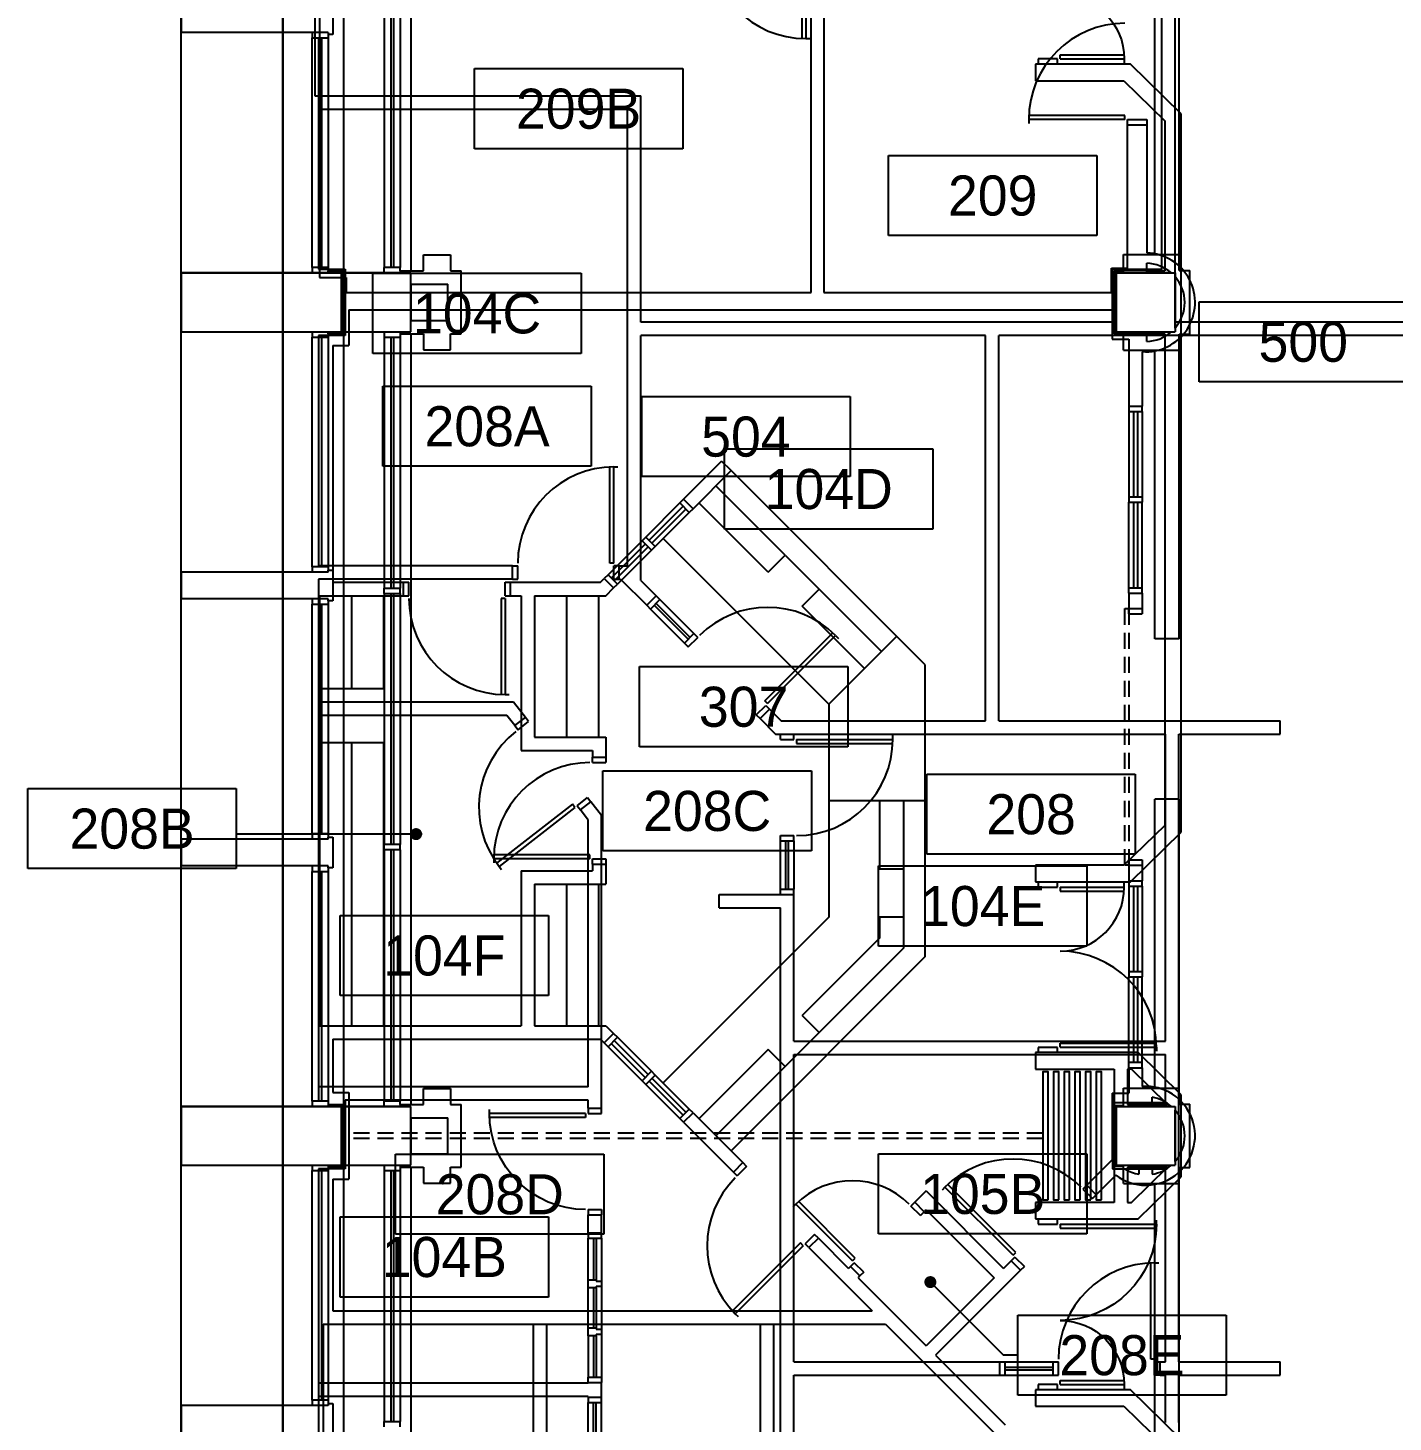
# Model space of a CAD drawing. Header units: inches. Extents: x -219 to 4035, y -10 to 4981.
# Drawn here: x 750 to 1261, y 3576 to 4098 of the extents above; entities that cross this region are included whole.
import ezdxf
from ezdxf.enums import TextEntityAlignment as Align

# ---------------------------------------------------------------- set-up
doc = ezdxf.new("R2010")
doc.units = ezdxf.units.IN
doc.header["$LTSCALE"] = 48
doc.header["$MEASUREMENT"] = 0
doc.linetypes.add('HIDDEN2', pattern=[0.1875, 0.125, -0.0625])
doc.layers.get('0').update_dxf_attribs({"color": 13, "linetype": 'CONTINUOUS'})
for name, color, linetype in [('F1-BLDG1', 7, 'CONTINUOUS'), ('F1-DOOR1', 3, 'CONTINUOUS'), ('F1-DOORJMB', 32, 'CONTINUOUS'), ('F1-RMNOS', 3, 'CONTINUOUS'), ('F1-WINDOW1', 1, 'CONTINUOUS'), ('F1-WINDOW2', 4, 'CONTINUOUS'), ('F2-BLDG1', 7, 'CONTINUOUS'), ('F2-BLDG3', 161, 'CONTINUOUS'), ('f2-casework1', 4, 'CONTINUOUS'), ('F2-DOOR1', 3, 'CONTINUOUS'), ('F2-DOOR2', 61, 'HIDDEN2'), ('F2-DOORJMB', 32, 'CONTINUOUS'), ('F2-RMNOS', 3, 'CONTINUOUS'), ('F2-WINDOW1', 1, 'CONTINUOUS'), ('F2-WINDOW2', 4, 'CONTINUOUS'), ('F3-BLDG1', 7, 'CONTINUOUS'), ('F3-BLDG3', 161, 'CONTINUOUS'), ('F3-BLDG4', 2, 'CONTINUOUS'), ('F3-RMNOS', 3, 'CONTINUOUS'), ('F3-WINDOW1', 1, 'CONTINUOUS'), ('F3-WINDOW2', 4, 'CONTINUOUS'), ('F4-BLDG3', 161, 'CONTINUOUS'), ('F5-BLDG1', 7, 'CONTINUOUS'), ('F5-BLDG3', 161, 'CONTINUOUS'), ('F5-BLDG4', 2, 'CONTINUOUS'), ('F5-DOOR1', 3, 'CONTINUOUS'), ('F5-DOOR2', 61, 'HIDDEN2'), ('F5-DOORJMB', 32, 'CONTINUOUS'), ('F5-RMNOS', 3, 'CONTINUOUS'), ('F5-WINDOW1', 1, 'CONTINUOUS'), ('F5-WINDOW2', 4, 'CONTINUOUS'), ('F6-BLDG3', 161, 'CONTINUOUS')]:
    doc.layers.add(name, color=color, linetype=linetype)
for name, color, linetype, plot in [('F1-COLUMN1', 8, 'CONTINUOUS', False), ('F2-COLUMN1', 8, 'CONTINUOUS', False), ('F3-COLUMN1', 8, 'CONTINUOUS', False), ('F5-COLUMN1', 8, 'CONTINUOUS', False)]:
    doc.layers.add(name, color=color, linetype=linetype, plot=plot)
doc.styles.add('ORIG-RMNOS', font='noting.shx')

# ---------------------------------------------------------------- blocks, each defined once
blk = doc.blocks.new('L-34C1')
for p, q in [((-11, 11), (11, 11)), ((-11, 11), (-11, -11)), ((11, 11), (11, -11)), ((-11, -11), (11, -11))]:
    blk.add_line(p, q)
blk = doc.blocks.new('L-34C2')
for p, q in [((-11, 11), (11, 11)), ((-11, 11), (-11, -37)), ((11, 11), (11, -37)), ((-11, -37), (11, -37))]:
    blk.add_line(p, q)
blk = doc.blocks.new('L12C31')
for p, q in [((-49, 11), (11, 11)), ((-49, -11), (-49, 11)), ((11, -11), (11, 11)), ((-49, -11), (11, -11))]:
    blk.add_line(p, q)
blk = doc.blocks.new('ADR-24L')
for p, q in [((0, 25), (-1.5, 25)), ((0, 1), (0, 25)), ((1.5, 1), (1.5, 24.95)), ((0, 1), (1.5, 1))]:
    blk.add_line(p, q)
blk.add_arc((0, 1), 24, 0, 90)
blk = doc.blocks.new('ADR-36R')
for p, q in [((-1.5, 1), (-1.5, 36.97)), ((0, 1), (0, 37)), ((0, 37), (1.5, 37)), ((0, 1), (-1.5, 1))]:
    blk.add_line(p, q)
blk.add_arc((0, 1), 36, 90, 180)
blk = doc.blocks.new('ADR-36L')
for p, q in [((0, 37), (-1.5, 37)), ((0, 1), (0, 37)), ((1.5, 1), (1.5, 36.97)), ((0, 1), (1.5, 1))]:
    blk.add_line(p, q)
blk.add_arc((0, 1), 36, 0, 90)
blk = doc.blocks.new('rmnos')
at = {"color": 11}
for p, q in [((-0.40625, 0.15625), (0.40625, 0.15625)), ((-0.40625, -0.15625), (-0.40625, 0.15625)), ((0.40625, 0.15625), (0.40625, -0.15625)), ((0.40625, -0.15625), (-0.40625, -0.15625))]:
    blk.add_line(p, q, dxfattribs=at)
at = {"color": 9, "style": 'ORIG-RMNOS'}
blk.add_attdef('ROOM', text='', height=0.15625, dxfattribs=at).set_placement((0, 0), align=Align.MIDDLE)
blk = doc.blocks.new('ADR-30L')
for p, q in [((0, 31), (-1.5, 31)), ((0, 1), (0, 31)), ((1.5, 1), (1.5, 30.96)), ((0, 1), (1.5, 1))]:
    blk.add_line(p, q)
blk.add_arc((0, 1), 30, 0, 90)

msp = doc.modelspace()

# ---------------------------------------------------------------- linework, layer by layer
at = {"layer": 'F1-BLDG1'}
for p, q in [((845, 3360.5), (845, 4630.5)), ((1179, 3988.12), (1179, 4318.5)), ((857, 4296.5), (857, 4072.87)), ((1174, 4007.87), (1174, 4296.5)), ((857, 4072.87), (979, 4072.87)), ((979, 3988.12), (979, 4072.87)), ((858.38, 4067.88), (974, 4067.88)), ((858.38, 4067.88), (858.38, 4007.87)), ((974, 3896.87), (974, 4067.88)), ((858.38, 4007.87), (868.38, 4007.87)), ((868.38, 4007.87), (868.38, 3983.12)), ((1155.63, 3988.12), (1155.63, 4007.87)), ((1155.63, 4007.87), (1174, 4007.87)), ((1155.63, 3988.12), (979, 3988.12)), ((1469, 3988.12), (1179, 3988.12)), ((858.38, 3983.12), (858.38, 3896.87)), ((868.38, 3983.12), (858.38, 3983.12)), ((979, 3891.41), (979, 3983.12)), ((1108, 3983.12), (979, 3983.12)), ((1108, 3838.88), (1108, 3983.12)), ((1486, 3983.12), (1113, 3983.12)), ((1113, 3838.88), (1113, 3983.12)), ((931, 3896.87), (858.38, 3896.87)), ((931, 3891.88), (931, 3896.87)), ((971, 3891.88), (971, 3896.87)), ((971, 3896.87), (974, 3896.87)), ((858.38, 3891.88), (858.38, 3845.88)), ((931, 3891.88), (858.38, 3891.88)), ((971, 3891.88), (971.46, 3891.88)), ((971.46, 3891.88), (981.25, 3882.09)), ((979, 3891.41), (984.79, 3885.62)), ((931.38, 3845.88), (858.38, 3845.88)), ((935.83, 3840.13), (931.38, 3845.88)), ((1027.21, 3843.2), (1031.54, 3838.88)), ((858.38, 3840.87), (858.38, 3701.88)), ((928.93, 3840.87), (858.38, 3840.87)), ((931.89, 3837.07), (928.93, 3840.87)), ((931.89, 3837.07), (935.83, 3840.13)), ((1023.68, 3839.66), (1029.46, 3833.88)), ((1031.54, 3838.88), (1108, 3838.88)), ((1113, 3838.88), (1218.38, 3838.88)), ((1218.38, 3833.88), (1218.38, 3838.88)), ((1029.46, 3833.88), (1175.38, 3833.88)), ((1175.38, 3718.88), (1175.38, 3833.88)), ((1180.38, 3833.88), (1218.38, 3833.88)), ((1180.38, 3598.88), (1180.38, 3833.88)), ((956.42, 3805.47), (960.37, 3808.54)), ((959.37, 3801.66), (956.42, 3805.47)), ((964.37, 3803.37), (960.37, 3808.54)), ((959.37, 3701.88), (959.37, 3801.66)), ((964.37, 3693.87), (964.37, 3803.37)), ((1008.38, 3773.88), (1036.37, 3773.88)), ((1008.38, 3768.88), (1008.38, 3773.88)), ((1036.37, 3718.88), (1036.37, 3773.88)), ((1008.38, 3768.88), (1031.37, 3768.88)), ((1031.37, 3478.88), (1031.37, 3768.88)), ((1036.37, 3718.88), (1175.38, 3718.88)), ((1036.37, 3713.88), (1175.38, 3713.88)), ((1036.37, 3598.88), (1036.37, 3713.88)), ((1175.38, 3695.88), (1175.38, 3713.88)), ((959.37, 3701.88), (858.38, 3701.88)), ((868.38, 3696.88), (868.38, 3671.12)), ((959.37, 3696.88), (868.38, 3696.88)), ((959.37, 3693.87), (959.37, 3696.88)), ((1155.63, 3695.88), (1155.63, 3671.12)), ((1175.38, 3695.88), (1155.63, 3695.88)), ((959.37, 3693.87), (964.37, 3693.87)), ((868.38, 3671.12), (858.38, 3671.12)), ((858.38, 3671.12), (858.38, 3590.88)), ((1155.63, 3671.12), (1175.38, 3671.12)), ((1175.38, 3598.88), (1175.38, 3671.12)), ((959.37, 3653.87), (964.37, 3653.87)), ((959.37, 3647.12), (959.37, 3653.87)), ((964.37, 3647.12), (964.37, 3653.87)), ((959.37, 3647.12), (964.37, 3647.12)), ((1036.37, 3598.88), (1113.38, 3598.88)), ((1113.38, 3593.88), (1113.38, 3598.88)), ((1173.38, 3593.88), (1173.38, 3598.88)), ((1173.38, 3598.88), (1175.38, 3598.88)), ((1180.38, 3598.88), (1218.38, 3598.88)), ((1218.38, 3593.88), (1218.38, 3598.88)), ((959.37, 3591.12), (964.37, 3591.12)), ((959.37, 3591.12), (959.37, 3590.88)), ((964.37, 3585.63), (964.37, 3591.12)), ((1036.37, 3478.88), (1036.37, 3593.88)), ((1036.37, 3593.88), (1113.38, 3593.88)), ((1173.38, 3593.88), (1175.38, 3593.88)), ((1175.38, 3576.12), (1175.38, 3593.88)), ((1180.38, 3593.88), (1218.38, 3593.88)), ((1180.38, 3576.12), (1180.38, 3593.88)), ((959.37, 3590.88), (858.38, 3590.88)), ((858.38, 3585.88), (858.38, 3383.88)), ((959.37, 3585.88), (858.38, 3585.88)), ((959.37, 3585.63), (959.37, 3585.88)), ((959.37, 3585.63), (964.37, 3585.63))]:
    msp.add_line(p, q, dxfattribs=at)
at = {"layer": 'F1-DOORJMB'}
for p, q in [((931, 3896.87), (933, 3896.87)), ((933, 3891.88), (933, 3896.87)), ((969, 3891.88), (969, 3896.87)), ((971, 3896.87), (969, 3896.87)), ((931, 3891.88), (933, 3891.88)), ((969, 3891.88), (971, 3891.88)), ((931.89, 3837.07), (933.11, 3835.49)), ((933.11, 3835.49), (937.06, 3838.55)), ((937.06, 3838.55), (935.83, 3840.13)), ((955.19, 3807.05), (959.14, 3810.12)), ((955.19, 3807.05), (956.42, 3805.47)), ((959.14, 3810.12), (960.37, 3808.54)), ((959.37, 3693.87), (959.37, 3691.87)), ((959.37, 3691.87), (964.37, 3691.87)), ((964.37, 3691.87), (964.37, 3693.87)), ((959.37, 3655.87), (964.37, 3655.87)), ((959.37, 3655.87), (959.37, 3653.87)), ((964.37, 3655.87), (964.37, 3653.87))]:
    msp.add_line(p, q, dxfattribs=at)
at = {"layer": 'F1-WINDOW1'}
for p, q in [((986.2, 3884.21), (998.93, 3871.48)), ((982.67, 3880.67), (995.39, 3867.95)), ((984.08, 3882.09), (996.81, 3869.36)), ((984.79, 3882.8), (997.51, 3870.07)), ((1031.37, 3775.88), (1031.37, 3793.88)), ((1033.38, 3775.88), (1033.38, 3793.88)), ((1034.38, 3775.88), (1034.38, 3793.88)), ((1036.37, 3793.88), (1036.37, 3775.88)), ((959.37, 3629.62), (959.37, 3645.12)), ((961.37, 3645.12), (961.37, 3629.62)), ((962.37, 3645.12), (962.37, 3629.62)), ((964.37, 3645.12), (964.37, 3629.12)), ((959.37, 3611.62), (959.37, 3626.62)), ((961.37, 3626.62), (961.37, 3611.62)), ((962.37, 3626.62), (962.37, 3611.62)), ((964.37, 3627.12), (964.37, 3611.12)), ((959.37, 3608.62), (959.37, 3593.12)), ((961.37, 3608.62), (961.37, 3593.12)), ((962.37, 3608.62), (962.37, 3593.12)), ((964.37, 3609.12), (964.37, 3593.12)), ((1115.38, 3598.88), (1133.38, 3598.88)), ((1115.38, 3596.88), (1133.38, 3596.88)), ((1115.38, 3595.88), (1133.38, 3595.88)), ((1115.38, 3593.88), (1133.38, 3593.88)), ((959.37, 3568.13), (959.37, 3583.63)), ((961.37, 3568.13), (961.37, 3583.63)), ((962.37, 3568.13), (962.37, 3583.63)), ((964.37, 3567.63), (964.37, 3583.63))]:
    msp.add_line(p, q, dxfattribs=at)
at = {"layer": 'F1-WINDOW2'}
for p, q in [((981.25, 3882.09), (984.79, 3885.62)), ((982.67, 3880.67), (986.2, 3884.21)), ((984.79, 3885.62), (986.2, 3884.21)), ((981.25, 3882.09), (982.67, 3880.67)), ((995.39, 3867.95), (998.93, 3871.48)), ((995.39, 3867.95), (996.81, 3866.53)), ((996.81, 3866.53), (1000.34, 3870.07)), ((998.93, 3871.48), (1000.34, 3870.07)), ((1022.26, 3841.08), (1025.8, 3844.61)), ((1023.68, 3839.66), (1027.21, 3843.2)), ((1025.8, 3844.61), (1027.21, 3843.2)), ((1022.26, 3841.08), (1023.68, 3839.66)), ((1031.37, 3831.88), (1031.37, 3833.88)), ((1031.37, 3831.88), (1036.37, 3831.88)), ((1036.37, 3831.88), (1036.37, 3833.88)), ((1031.37, 3795.88), (1036.37, 3795.88)), ((1031.37, 3793.88), (1031.37, 3795.88)), ((1036.37, 3793.88), (1036.37, 3795.88)), ((1031.37, 3793.88), (1036.37, 3793.88)), ((1031.37, 3773.88), (1031.37, 3775.88)), ((1031.37, 3775.88), (1036.37, 3775.88)), ((1036.37, 3773.88), (1036.37, 3775.88)), ((959.37, 3647.12), (959.37, 3645.12)), ((959.37, 3645.12), (964.37, 3645.12)), ((964.37, 3645.12), (964.37, 3647.12)), ((959.37, 3629.62), (962.37, 3629.62)), ((959.37, 3626.62), (959.37, 3629.62)), ((962.37, 3629.62), (962.37, 3629.12)), ((962.37, 3629.12), (964.37, 3629.12)), ((964.37, 3629.12), (964.37, 3627.12)), ((962.37, 3626.62), (959.37, 3626.62)), ((964.37, 3627.12), (962.37, 3627.12)), ((962.37, 3626.62), (962.37, 3627.12)), ((959.37, 3608.62), (959.37, 3611.62)), ((962.37, 3608.62), (959.37, 3608.62)), ((959.37, 3611.62), (962.37, 3611.62)), ((962.37, 3611.62), (962.37, 3611.12)), ((962.37, 3611.12), (964.37, 3611.12)), ((964.37, 3609.12), (962.37, 3609.12)), ((962.37, 3608.62), (962.37, 3609.12)), ((964.37, 3611.12), (964.37, 3609.12)), ((1113.38, 3598.88), (1115.38, 3598.88)), ((1115.38, 3593.88), (1115.38, 3598.88)), ((1133.38, 3593.88), (1133.38, 3598.88)), ((1133.38, 3598.88), (1135.38, 3598.88)), ((1135.38, 3593.88), (1135.38, 3598.88)), ((1171.38, 3593.88), (1171.38, 3598.88)), ((1171.38, 3598.88), (1173.38, 3598.88)), ((959.37, 3591.12), (959.37, 3593.12)), ((959.37, 3593.12), (964.37, 3593.12)), ((964.37, 3593.12), (964.37, 3591.12)), ((1113.38, 3593.88), (1115.38, 3593.88)), ((1133.38, 3593.88), (1135.38, 3593.88)), ((1173.38, 3593.88), (1171.38, 3593.88)), ((959.37, 3585.63), (959.37, 3583.63)), ((959.37, 3583.63), (964.37, 3583.63)), ((964.37, 3583.63), (964.37, 3585.63))]:
    msp.add_line(p, q, dxfattribs=at)
at = {"layer": 'F2-BLDG1'}
for p, q in [((845, 3360.5), (845, 4630.5)), ((1042.75, 3999.25), (1042.75, 4136)), ((1047.5, 4136), (1047.5, 3999.25)), ((858.75, 4131.25), (858.75, 4004.75)), ((1161.24, 4008.25), (1161.24, 4062)), ((1161.24, 4062), (1168.49, 4062)), ((1168.49, 4062), (1168.49, 4013.99)), ((858.75, 4004.75), (868.75, 4004.75)), ((868.75, 4004.75), (868.75, 3999.25)), ((1155.25, 3999.25), (1155.25, 4008.25)), ((1155.25, 4008.25), (1161.24, 4008.25)), ((868.75, 3999.25), (1042.75, 3999.25)), ((1047.5, 3999.25), (1155.25, 3999.25)), ((869.75, 3992.69), (1155.5, 3992.69)), ((869.75, 3992.69), (869.75, 3979.31)), ((1155.5, 3992.69), (1155.5, 3981.69)), ((863.75, 3979.31), (869.75, 3979.31)), ((863.75, 3979.31), (863.75, 3890.69)), ((1155.5, 3981.69), (1161.74, 3981.69)), ((1161.74, 3981.69), (1161.74, 3956.69)), ((1166.74, 3977.04), (1166.74, 3956.69)), ((1161.74, 3956.69), (1166.74, 3956.69)), ((995.04, 3921.8), (1009.28, 3936.04)), ((1012.81, 3932.5), (1009.28, 3936.04)), ((998.58, 3918.26), (1012.81, 3932.5)), ((995.04, 3921.8), (998.58, 3918.26)), ((863.75, 3890.69), (890.25, 3890.69)), ((890.25, 3885.69), (890.25, 3890.69)), ((930.25, 3885.69), (930.25, 3890.69)), ((930.25, 3890.69), (963.93, 3890.69)), ((963.93, 3890.69), (965.34, 3892.1)), ((965.34, 3892.1), (968.88, 3888.57)), ((966, 3885.69), (968.88, 3888.57)), ((858.75, 3885.69), (858.75, 3724.69)), ((858.75, 3885.69), (890.25, 3885.69)), ((930.25, 3885.69), (934.25, 3885.69)), ((934.25, 3885.69), (934.25, 3827.69)), ((939.25, 3885.69), (939.25, 3832.69)), ((939.25, 3885.69), (966, 3885.69)), ((1161.74, 3886.69), (1166.74, 3886.69)), ((1161.74, 3886.69), (1161.74, 3880.84)), ((1166.74, 3886.69), (1166.74, 3880.84)), ((1161.74, 3880.84), (1166.74, 3880.84)), ((939.25, 3832.69), (966, 3832.69)), ((966, 3832.69), (966, 3825.19)), ((934.25, 3827.69), (961, 3827.69)), ((961, 3827.69), (961, 3825.19)), ((961, 3825.19), (966, 3825.19)), ((961, 3785.19), (966, 3785.19)), ((961, 3785.19), (961, 3782.69)), ((966, 3785.19), (966, 3777.69)), ((1161.74, 3784.84), (1166.74, 3784.84)), ((1161.74, 3784.84), (1161.74, 3779)), ((1166.74, 3784.84), (1166.74, 3779)), ((934.25, 3782.69), (961, 3782.69)), ((934.25, 3782.69), (934.25, 3724.69)), ((1161.74, 3779), (1166.74, 3779)), ((939.25, 3777.69), (966, 3777.69)), ((939.25, 3777.69), (939.25, 3724.69)), ((858.75, 3724.69), (934.25, 3724.69)), ((939.25, 3724.69), (966, 3724.69)), ((965.34, 3718.27), (968.88, 3721.81)), ((966, 3724.69), (968.88, 3721.81)), ((863.75, 3719.69), (963.93, 3719.69)), ((863.75, 3719.69), (863.75, 3699.69)), ((963.93, 3719.69), (965.34, 3718.27)), ((1161.74, 3709), (1166.74, 3709)), ((1161.74, 3709), (1161.74, 3699.5)), ((1166.74, 3709), (1166.74, 3701.96)), ((863.75, 3699.69), (869.75, 3699.69)), ((869.75, 3699.69), (869.75, 3667.31)), ((1155.5, 3699.5), (1155.5, 3674.54)), ((1155.5, 3699.5), (1161.74, 3699.5)), ((995.04, 3688.57), (998.58, 3692.11)), ((998.58, 3692.11), (1017.24, 3673.45)), ((995.04, 3688.57), (1013.7, 3669.92)), ((1155.5, 3674.54), (1145.93, 3664.97)), ((1017.24, 3673.45), (1013.7, 3669.92)), ((863.75, 3667.31), (869.75, 3667.31)), ((863.75, 3667.31), (863.75, 3618)), ((1145.93, 3664.97), (1149.47, 3661.43)), ((1156.81, 3668.77), (1149.47, 3661.43)), ((1085.83, 3662.84), (1081.58, 3658.6)), ((1085.83, 3662.84), (1114.82, 3633.85)), ((1085.12, 3655.07), (1081.58, 3658.6)), ((1085.83, 3655.77), (1085.12, 3655.07)), ((1085.83, 3655.77), (1111.28, 3630.32)), ((1045.52, 3645.17), (1041.99, 3641.63)), ((1045.52, 3645.17), (1056.83, 3633.85)), ((1041.99, 3641.63), (1065.62, 3618)), ((1057.54, 3634.56), (1056.83, 3633.85)), ((1061.08, 3631.02), (1057.54, 3634.56)), ((1121.18, 3633.15), (1089.36, 3601.33)), ((1117.65, 3636.68), (1114.82, 3633.85)), ((1117.65, 3636.68), (1121.18, 3633.15)), ((1061.08, 3631.02), (1060.37, 3630.32)), ((1060.37, 3630.32), (1085.83, 3604.86)), ((1111.28, 3630.32), (1085.83, 3604.86)), ((863.75, 3618), (1065.62, 3618)), ((860.13, 3613), (860.13, 3524.25)), ((860.13, 3613), (1070.62, 3613)), ((1070.62, 3613), (1111.89, 3571.73)), ((1089.36, 3601.33), (1115.42, 3575.26))]:
    msp.add_line(p, q, dxfattribs=at)
for centre, start, end in [((1168, 3995.5), 266.0891, 88.4878), ((1168, 3683.5), 232.7664, 93.9109)]:
    msp.add_arc(centre, 18.5, start, end, dxfattribs=at)
at = {"layer": 'F2-BLDG3'}
for p, q in [((1168.49, 3980.88), (1168.49, 3984.5)), ((1168.49, 3984.5), (1177.64, 3984.5)), ((1160.21, 3671.12), (1165.5, 3671.12)), ((1165.5, 3671.12), (1165.5, 3669.09)), ((1170.5, 3672.5), (1170.5, 3669.09)), ((938.75, 3613), (938.75, 3516.87)), ((943.75, 3613), (943.75, 3516.87)), ((1023.75, 3613), (1023.75, 3521.87)), ((1028.75, 3613), (1028.75, 3516.87))]:
    msp.add_line(p, q, dxfattribs=at)
for points in [[(1177.64, 4006.5), (1168.49, 4006.5), (1168.49, 4010.12)], [(1179, 3985.86), (1179, 4005.14)], [(1177.64, 3694.5), (1170.5, 3694.5), (1170.5, 3697.91)], [(1179, 3673.86), (1179, 3693.14)], [(1170.5, 3672.5), (1177.64, 3672.5)]]:
    msp.add_lwpolyline(points, dxfattribs=at)
for centre, start, end in [((1168, 3995.5), 48.7758, 88.087), ((1168, 3995.5), 318.7758, 41.2242), ((1168, 3995.5), 271.913, 311.2242), ((1168, 3683.5), 48.7758, 80.1575), ((1168, 3683.5), 318.7758, 41.2242), ((1168, 3683.5), 237.7958, 260.1575), ((1168, 3683.5), 279.8425, 311.2242)]:
    msp.add_arc(centre, 14.62, start, end, dxfattribs=at)
at = {"layer": 'f2-casework1'}
for p, q in [((1085.38, 3859.94), (1012.81, 3932.5)), ((1033.11, 3900.89), (1007.16, 3926.84)), ((1026.75, 3894.52), (1000.79, 3920.48)), ((1049.38, 3845.03), (987.36, 3907.04)), ((1026.75, 3894.52), (1033.11, 3900.89)), ((1033.11, 3900.89), (1045.84, 3888.16)), ((870.75, 3885.69), (870.75, 3850.94)), ((882.75, 3885.69), (882.75, 3850.94)), ((951.25, 3885.69), (951.25, 3832.69)), ((963.25, 3885.69), (963.25, 3832.69)), ((1039.48, 3881.8), (1045.84, 3888.16)), ((1069.17, 3864.82), (1045.84, 3888.16)), ((1062.81, 3858.46), (1039.48, 3881.8)), ((1049.38, 3845.03), (1074.83, 3870.48)), ((1085.38, 3859.94), (1085.38, 3750.44)), ((858.75, 3850.94), (882.75, 3850.94)), ((1049.38, 3845.03), (1049.38, 3765.35)), ((858.75, 3830.69), (882.75, 3830.69)), ((870.75, 3830.69), (870.75, 3724.69)), ((882.75, 3830.69), (882.75, 3724.69)), ((1085.38, 3808.94), (1049.38, 3808.94)), ((1068.38, 3808.94), (1068.38, 3783.31)), ((1077.38, 3808.94), (1077.38, 3783.31)), ((1077.38, 3783.31), (1068.38, 3783.31)), ((1077.38, 3783.31), (1077.38, 3765.31)), ((951.25, 3777.69), (951.25, 3724.69)), ((963.25, 3777.69), (963.25, 3724.69)), ((1049.38, 3765.35), (987.36, 3703.33)), ((1077.38, 3765.31), (1068.38, 3765.31)), ((1068.38, 3765.31), (1068.38, 3757.48)), ((1077.38, 3765.31), (1077.38, 3753.75)), ((1068.38, 3757.48), (1039.41, 3728.52)), ((1077.38, 3753.75), (1045.78, 3722.15)), ((1085.38, 3750.44), (1012.81, 3677.88)), ((1045.78, 3722.15), (1039.41, 3728.52)), ((1045.78, 3722.15), (1033.05, 3709.43)), ((1026.69, 3715.79), (1000.79, 3689.9)), ((1033.05, 3709.43), (1026.69, 3715.79)), ((1033.05, 3709.43), (1007.16, 3683.53))]:
    msp.add_line(p, q, dxfattribs=at)
at = {"layer": 'F2-DOOR2'}
msp.add_lwpolyline([(1161.74, 3880.84), (1161.74, 3784.84), (1160.24, 3784.84), (1160.24, 3880.84)], close=True, dxfattribs=at)
at = {"layer": 'F2-DOORJMB'}
for p, q in [((1161.24, 4062), (1161.24, 4064)), ((1161.24, 4064), (1168.49, 4064)), ((1168.49, 4064), (1168.49, 4062)), ((890.25, 3890.69), (892.25, 3890.69)), ((892.25, 3885.69), (892.25, 3890.69)), ((928.25, 3885.69), (928.25, 3890.69)), ((928.25, 3890.69), (930.25, 3890.69)), ((890.25, 3885.69), (892.25, 3885.69)), ((928.25, 3885.69), (930.25, 3885.69)), ((1161.74, 3878.84), (1161.74, 3880.84)), ((1161.74, 3878.84), (1166.74, 3878.84)), ((1166.74, 3880.84), (1166.74, 3878.84)), ((961, 3823.19), (961, 3825.19)), ((961, 3823.19), (966, 3823.19)), ((966, 3825.19), (966, 3823.19)), ((961, 3787.19), (966, 3787.19)), ((961, 3785.19), (961, 3787.19)), ((966, 3787.19), (966, 3785.19)), ((1161.74, 3786.84), (1166.74, 3786.84)), ((1161.74, 3784.84), (1161.74, 3786.84)), ((1166.74, 3786.84), (1166.74, 3784.84)), ((1013.7, 3669.92), (1015.12, 3668.5)), ((1018.65, 3672.04), (1015.12, 3668.5)), ((1017.24, 3673.45), (1018.65, 3672.04)), ((1145.93, 3664.97), (1144.52, 3663.55)), ((1144.52, 3663.55), (1148.05, 3660.02)), ((1148.05, 3660.02), (1149.47, 3661.43)), ((1081.58, 3658.6), (1080.17, 3657.19)), ((1083.7, 3653.65), (1080.17, 3657.19)), ((1083.7, 3653.65), (1085.12, 3655.07)), ((1044.11, 3646.58), (1040.57, 3643.05)), ((1045.52, 3645.17), (1044.11, 3646.58)), ((1041.99, 3641.63), (1040.57, 3643.05)), ((1119.06, 3638.1), (1117.65, 3636.68)), ((1119.06, 3638.1), (1122.6, 3634.56)), ((1057.54, 3634.56), (1058.96, 3635.97)), ((1062.49, 3632.44), (1058.96, 3635.97)), ((1121.18, 3633.15), (1122.6, 3634.56)), ((1062.49, 3632.44), (1061.08, 3631.02))]:
    msp.add_line(p, q, dxfattribs=at)
at = {"layer": 'F2-RMNOS', "color": 4}
for p, q in [((885.17, 3796.43), (827.63, 3796.43)), ((897.17, 3796.43), (885.17, 3796.43)), ((1085.83, 3630.32), (1094.31, 3621.83)), ((1094.31, 3621.83), (1114.77, 3601.38)), ((1120.13, 3601.38), (1114.77, 3601.38))]:
    msp.add_line(p, q, dxfattribs=at)
at = {"layer": 'F2-RMNOS', "color": 4, "const_width": 2.25}
for points in [[(893.79, 3796.43, 1), (896.04, 3796.43, 1)], [(1088.21, 3627.93, 1), (1086.62, 3629.52, 1)]]:
    msp.add_lwpolyline(points, format="xyb", close=True, dxfattribs=at)
at = {"layer": 'F2-WINDOW1'}
for p, q in [((1161.74, 3954.69), (1161.74, 3922.69)), ((1163.49, 3954.69), (1163.49, 3922.69)), ((1164.99, 3954.69), (1164.99, 3922.69)), ((1166.74, 3954.69), (1166.74, 3922.69)), ((993.63, 3920.39), (980.9, 3907.66)), ((1161.74, 3888.69), (1161.74, 3920.69)), ((1163.49, 3920.69), (1163.49, 3888.69)), ((1164.99, 3920.69), (1164.99, 3888.69)), ((1166.74, 3888.69), (1166.74, 3920.69)), ((994.86, 3919.15), (982.14, 3906.42)), ((995.93, 3918.09), (983.2, 3905.36)), ((997.16, 3916.85), (984.44, 3904.12)), ((979.49, 3906.24), (966.76, 3893.52)), ((980.72, 3905.01), (967.99, 3892.28)), ((981.78, 3903.95), (969.06, 3891.22)), ((983.02, 3902.71), (970.29, 3889.98)), ((1161.74, 3777), (1161.74, 3745)), ((1163.49, 3777), (1163.49, 3745)), ((1164.99, 3777), (1164.99, 3745)), ((1166.74, 3777), (1166.74, 3745)), ((1161.74, 3711), (1161.74, 3743)), ((1163.49, 3743), (1163.49, 3711)), ((1164.99, 3743), (1164.99, 3711)), ((1166.74, 3711), (1166.74, 3743)), ((979.49, 3704.13), (966.76, 3716.86)), ((980.72, 3705.37), (967.99, 3718.1)), ((981.78, 3706.43), (969.06, 3719.16)), ((983.02, 3707.67), (970.29, 3720.39)), ((997.16, 3693.52), (984.44, 3706.25)), ((993.63, 3689.99), (980.9, 3702.72)), ((994.86, 3691.23), (982.14, 3703.95)), ((995.93, 3692.29), (983.2, 3705.02))]:
    msp.add_line(p, q, dxfattribs=at)
at = {"layer": 'F2-WINDOW2'}
for p, q in [((1161.74, 3956.69), (1161.74, 3954.69)), ((1166.74, 3954.69), (1166.74, 3956.69)), ((1161.74, 3954.69), (1166.74, 3954.69)), ((995.04, 3921.8), (993.63, 3920.39)), ((993.63, 3920.39), (997.16, 3916.85)), ((1161.74, 3922.69), (1166.74, 3922.69)), ((1161.74, 3922.69), (1161.74, 3920.69)), ((1161.74, 3920.69), (1166.74, 3920.69)), ((1166.74, 3922.69), (1166.74, 3920.69)), ((998.58, 3918.26), (997.16, 3916.85)), ((980.9, 3907.66), (979.49, 3906.24)), ((979.49, 3906.24), (983.02, 3902.71)), ((980.9, 3907.66), (984.44, 3904.12)), ((984.44, 3904.12), (983.02, 3902.71)), ((966.76, 3893.52), (965.34, 3892.1)), ((966.76, 3893.52), (970.29, 3889.98)), ((968.88, 3888.57), (970.29, 3889.98)), ((1161.74, 3888.69), (1166.74, 3888.69)), ((1161.74, 3886.69), (1161.74, 3888.69)), ((1166.74, 3886.69), (1166.74, 3888.69)), ((1161.74, 3779), (1161.74, 3777)), ((1166.74, 3777), (1166.74, 3779)), ((1161.74, 3777), (1166.74, 3777)), ((1161.74, 3745), (1166.74, 3745)), ((1161.74, 3745), (1161.74, 3743)), ((1161.74, 3743), (1166.74, 3743)), ((1166.74, 3745), (1166.74, 3743)), ((968.88, 3721.81), (970.29, 3720.39)), ((966.76, 3716.86), (965.34, 3718.27)), ((966.76, 3716.86), (970.29, 3720.39)), ((1161.74, 3711), (1166.74, 3711)), ((1161.74, 3709), (1161.74, 3711)), ((1166.74, 3709), (1166.74, 3711)), ((979.49, 3704.13), (983.02, 3707.67)), ((980.9, 3702.72), (984.44, 3706.25)), ((984.44, 3706.25), (983.02, 3707.67)), ((980.9, 3702.72), (979.49, 3704.13)), ((993.63, 3689.99), (997.16, 3693.52)), ((998.58, 3692.11), (997.16, 3693.52)), ((995.04, 3688.57), (993.63, 3689.99))]:
    msp.add_line(p, q, dxfattribs=at)
at = {"layer": 'F3-BLDG1'}
for p, q in [((897.75, 4007.25), (897.75, 4013.25)), ((897.75, 4013.25), (907.75, 4013.25)), ((907.75, 4013.25), (907.75, 4007.25)), ((1159.75, 4013.38), (1180.5, 4013.38)), ((1159.75, 4006.88), (1159.75, 4013.38)), ((1180.5, 4007.38), (1180.5, 4013.38)), ((889, 4006.5), (845, 4006.5)), ((845, 4006.5), (845, 3984.5)), ((889, 4007.25), (897.75, 4007.25)), ((889, 4007.25), (889, 4006.5)), ((907.75, 4007.25), (911.75, 4007.25)), ((911.75, 3983.75), (911.75, 4007.25)), ((1156.25, 3984.12), (1156.25, 4006.88)), ((1156.25, 4006.88), (1159.75, 4006.88)), ((1180.5, 4007.38), (1184.5, 4007.38)), ((1184.5, 3983.62), (1184.5, 4007.38)), ((845, 3984.5), (889, 3984.5)), ((889, 3984.5), (889, 3983.75)), ((889, 3983.75), (897.75, 3983.75)), ((897.75, 3983.75), (897.75, 3977.75)), ((907.75, 3977.75), (907.75, 3983.75)), ((907.75, 3983.75), (911.75, 3983.75)), ((1156.25, 3984.12), (1159.75, 3984.12)), ((1159.75, 3977.62), (1159.75, 3984.12)), ((1180.5, 3977.62), (1180.5, 3983.62)), ((1180.5, 3983.62), (1184.5, 3983.62)), ((897.75, 3977.75), (907.75, 3977.75)), ((1159.75, 3977.62), (1180.5, 3977.62)), ((897.75, 3695.25), (897.75, 3701.25)), ((897.75, 3701.25), (907.75, 3701.25)), ((907.75, 3701.25), (907.75, 3695.25)), ((1159.75, 3701.38), (1180.5, 3701.38)), ((1159.75, 3694.88), (1159.75, 3701.38)), ((1180.5, 3695.38), (1180.5, 3701.38)), ((1180.5, 3695.38), (1184.5, 3695.38)), ((1184.5, 3671.62), (1184.5, 3695.38)), ((889, 3694.5), (845, 3694.5)), ((845, 3694.5), (845, 3672.5)), ((889, 3695.25), (897.75, 3695.25)), ((889, 3695.25), (889, 3694.5)), ((907.75, 3695.25), (911.75, 3695.25)), ((911.75, 3671.75), (911.75, 3695.25)), ((1156.25, 3672.12), (1156.25, 3694.88)), ((1156.25, 3694.88), (1159.75, 3694.88)), ((845, 3672.5), (889, 3672.5)), ((889, 3672.5), (889, 3671.75)), ((889, 3671.75), (897.75, 3671.75)), ((897.75, 3671.75), (897.75, 3665.75)), ((907.75, 3665.75), (907.75, 3671.75)), ((907.75, 3671.75), (911.75, 3671.75)), ((1156.25, 3672.12), (1159.75, 3672.12)), ((1159.75, 3665.62), (1159.75, 3672.12)), ((1180.5, 3665.62), (1180.5, 3671.62)), ((1180.5, 3671.62), (1184.5, 3671.62)), ((897.75, 3665.75), (907.75, 3665.75)), ((1159.75, 3665.62), (1180.5, 3665.62))]:
    msp.add_line(p, q, dxfattribs=at)
at = {"layer": 'F3-BLDG3'}
for p, q in [((1171.5, 4013.38), (1171.5, 4120.94)), ((1180.5, 4013.38), (1180.5, 4120.94)), ((893, 4002.25), (906.75, 4002.25)), ((893, 4002.25), (893, 3988.75)), ((906.75, 3988.75), (906.75, 4002.25)), ((893, 3988.75), (906.75, 3988.75)), ((1171.5, 3869.5), (1171.5, 3977.62)), ((1180.5, 3869.5), (1180.5, 3977.62)), ((1180.5, 3869.5), (1171.5, 3869.5)), ((1171.5, 3701.38), (1171.5, 3809.5)), ((1180.5, 3809.5), (1171.5, 3809.5)), ((1180.5, 3701.38), (1180.5, 3809.5)), ((893, 3690.25), (906.75, 3690.25)), ((893, 3690.25), (893, 3676.75)), ((906.75, 3676.75), (906.75, 3690.25)), ((893, 3676.75), (906.75, 3676.75)), ((1171.5, 3556.94), (1171.5, 3665.62)), ((1180.5, 3556.94), (1180.5, 3665.62))]:
    msp.add_line(p, q, dxfattribs=at)
at = {"layer": 'F3-BLDG4'}
for p, q in [((845, 4296.5), (845, 4006.5)), ((893, 4295.75), (893, 4007.25)), ((845, 3984.5), (845, 3694.5)), ((893, 3983.75), (893, 3695.25)), ((845, 3672.5), (845, 3382.5)), ((893, 3671.75), (893, 3383.25))]:
    msp.add_line(p, q, dxfattribs=at)
at = {"layer": 'F3-WINDOW1'}
for p, q in [((883, 4102.5), (883, 4008.5)), ((885.5, 4102.5), (885.5, 4008.5)), ((886.5, 4102.5), (886.5, 4008.5)), ((889, 4102.5), (889, 4008.5)), ((883, 3982.5), (883, 3888.5)), ((885.5, 3982.5), (885.5, 3888.5)), ((886.5, 3982.5), (886.5, 3888.5)), ((889, 3982.5), (889, 3888.5)), ((883, 3886.5), (883, 3792.5)), ((885.5, 3886.5), (885.5, 3792.5)), ((886.5, 3886.5), (886.5, 3792.5)), ((889, 3886.5), (889, 3792.5)), ((883, 3790.5), (883, 3696.5)), ((885.5, 3790.5), (885.5, 3696.5)), ((886.5, 3790.5), (886.5, 3696.5)), ((889, 3790.5), (889, 3696.5)), ((883, 3670.5), (883, 3576.5)), ((885.5, 3670.5), (885.5, 3576.5)), ((886.5, 3670.5), (886.5, 3576.5)), ((889, 3670.5), (889, 3576.5))]:
    msp.add_line(p, q, dxfattribs=at)
at = {"layer": 'F3-WINDOW2'}
for p, q in [((889, 4008.5), (883, 4008.5)), ((883, 4006.5), (883, 4008.5)), ((889, 4007.25), (889, 4008.5)), ((883, 3984.5), (883, 3982.5)), ((883, 3982.5), (889, 3982.5)), ((889, 3983.75), (889, 3982.5)), ((883, 3888.5), (889, 3888.5)), ((883, 3886.5), (883, 3888.5)), ((889, 3886.5), (889, 3888.5)), ((883, 3886.5), (889, 3886.5)), ((889, 3792.5), (883, 3792.5)), ((883, 3790.5), (883, 3792.5)), ((889, 3790.5), (883, 3790.5)), ((889, 3790.5), (889, 3792.5)), ((889, 3696.5), (883, 3696.5)), ((883, 3694.5), (883, 3696.5)), ((889, 3695.25), (889, 3696.5)), ((883, 3672.5), (883, 3670.5)), ((883, 3670.5), (889, 3670.5)), ((889, 3671.75), (889, 3670.5)), ((883, 3574.5), (883, 3576.5)), ((883, 3576.5), (889, 3576.5)), ((889, 3574.5), (889, 3576.5))]:
    msp.add_line(p, q, dxfattribs=at)
at = {"layer": 'F4-BLDG3'}
msp.add_lwpolyline([(1029, 3240.5), (1029, 3360.5), (807, 3360.5), (807, 4630.5), (1089.13, 4630.5), (1094.78, 4624.84)], dxfattribs=at)
at = {"layer": 'F5-BLDG1'}
for p, q in [((807, 4106.5), (807, 4096.5)), ((863.75, 4102.25), (863.75, 4095.75)), ((862, 4096.5), (807, 4096.5)), ((862, 4096.5), (862, 4095.75)), ((863.75, 4095.75), (862, 4095.75)), ((1126.75, 4084.61), (1126.75, 4078.48)), ((1162.38, 4084.61), (1126.75, 4084.61)), ((1181.25, 4066.06), (1162.38, 4084.61)), ((1126.75, 4078.48), (1159.87, 4078.48)), ((1159.87, 4078.48), (1175.13, 4063.49)), ((1181.25, 3797.16), (1181.25, 4066.06)), ((1175.13, 4063.49), (1175.13, 4007.25)), ((807, 4006.5), (807, 3984.5)), ((862, 4006.5), (807, 4006.5)), ((862, 4007.25), (867.75, 4007.25)), ((862, 4006.5), (862, 4007.25)), ((867.75, 4007.25), (867.75, 3983.75)), ((1175.13, 4007.25), (1156.25, 4007.25)), ((1156.25, 4007.25), (1156.25, 3983.75)), ((807, 3984.5), (862, 3984.5)), ((862, 3983.75), (862, 3984.5)), ((867.75, 3983.75), (862, 3983.75)), ((1156.25, 3983.75), (1175.13, 3983.75)), ((1175.13, 3983.75), (1175.13, 3799.72)), ((807, 3894.5), (807, 3884.5)), ((862, 3894.5), (807, 3894.5)), ((862, 3895.25), (863.75, 3895.25)), ((862, 3894.5), (862, 3895.25)), ((863.75, 3895.25), (863.75, 3883.75)), ((862, 3884.5), (807, 3884.5)), ((862, 3883.75), (862, 3884.5)), ((863.75, 3883.75), (862, 3883.75)), ((1175.13, 3799.72), (1159.89, 3784.75)), ((862, 3794.5), (807, 3794.5)), ((807, 3794.5), (807, 3784.5)), ((862, 3795.25), (863.75, 3795.25)), ((862, 3794.5), (862, 3795.25)), ((863.75, 3795.25), (863.75, 3783.75)), ((1162.39, 3778.62), (1181.25, 3797.16)), ((862, 3784.5), (807, 3784.5)), ((862, 3783.75), (862, 3784.5)), ((1159.89, 3784.75), (1126.75, 3784.75)), ((1126.75, 3784.75), (1126.75, 3778.62)), ((863.75, 3783.75), (862, 3783.75)), ((1126.75, 3778.62), (1162.39, 3778.62)), ((1126.75, 3714.62), (1126.75, 3708.5)), ((1165.19, 3714.62), (1126.75, 3714.62)), ((1181.25, 3698.84), (1165.19, 3714.62)), ((1126.75, 3708.5), (1156.25, 3708.5)), ((1156.25, 3708.5), (1156.25, 3658.5)), ((1181.25, 3668.16), (1181.25, 3698.84)), ((807, 3694.5), (807, 3672.5)), ((862, 3694.5), (807, 3694.5)), ((862, 3695.25), (867.75, 3695.25)), ((862, 3695.25), (862, 3694.5)), ((867.75, 3695.25), (867.75, 3671.75)), ((807, 3672.5), (862, 3672.5)), ((862, 3672.5), (862, 3671.75)), ((867.75, 3671.75), (862, 3671.75)), ((1165.19, 3652.37), (1181.25, 3668.16)), ((1156.25, 3658.5), (1126.75, 3658.5)), ((1126.75, 3658.5), (1126.75, 3652.37)), ((1126.75, 3652.37), (1165.19, 3652.37)), ((1126.75, 3588.37), (1126.75, 3582.25)), ((1162.39, 3588.37), (1126.75, 3588.37)), ((1181.25, 3569.84), (1162.39, 3588.37)), ((862, 3582.5), (807, 3582.5)), ((807, 3582.5), (807, 3572.5)), ((862, 3583.25), (863.75, 3583.25)), ((862, 3583.25), (862, 3582.5)), ((863.75, 3583.25), (863.75, 3571.75)), ((1126.75, 3582.25), (1159.89, 3582.25)), ((1159.89, 3582.25), (1175.13, 3567.28))]:
    msp.add_line(p, q, dxfattribs=at)
at = {"layer": 'F5-BLDG3'}
for p, q in [((1161.25, 3708.5), (1161.25, 3695.25)), ((1162.69, 3708.5), (1161.25, 3708.5)), ((1176.17, 3695.25), (1162.69, 3708.5)), ((1161.25, 3695.25), (1176.17, 3695.25)), ((1161.25, 3671.75), (1161.25, 3658.5)), ((1176.17, 3671.75), (1161.25, 3671.75)), ((1162.69, 3658.5), (1176.17, 3671.75)), ((1161.25, 3658.5), (1162.69, 3658.5))]:
    msp.add_line(p, q, dxfattribs=at)
at = {"layer": 'F5-BLDG4'}
for p, q in [((867.75, 4102.25), (867.75, 4007.25)), ((807, 4006.5), (807, 4096.5)), ((807, 3894.5), (807, 3984.5)), ((867.75, 3983.75), (867.75, 3695.25)), ((807, 3794.5), (807, 3884.5)), ((807, 3694.5), (807, 3784.5)), ((807, 3582.5), (807, 3672.5)), ((867.75, 3671.75), (867.75, 3383.25))]:
    msp.add_line(p, q, dxfattribs=at)
at = {"layer": 'F5-DOOR1'}
for points in [[(1131.5, 3659.5), (1131.5, 3707.5), (1129.5, 3707.5), (1129.5, 3659.5)], [(1135.5, 3659.5), (1135.5, 3707.5), (1133.5, 3707.5), (1133.5, 3659.5)], [(1139.5, 3659.5), (1139.5, 3707.5), (1137.5, 3707.5), (1137.5, 3659.5)], [(1143.5, 3659.5), (1143.5, 3707.5), (1141.5, 3707.5), (1141.5, 3659.5)], [(1147.5, 3659.5), (1147.5, 3707.5), (1145.5, 3707.5), (1145.5, 3659.5)], [(1151.5, 3659.5), (1151.5, 3707.5), (1149.5, 3707.5), (1149.5, 3659.5)]]:
    msp.add_lwpolyline(points, close=True, dxfattribs=at)
at = {"layer": 'F5-DOOR2'}
for p, q in [((1129.5, 3684.5), (867.75, 3684.5)), ((1129.5, 3682.5), (867.75, 3682.5))]:
    msp.add_line(p, q, dxfattribs=at)
at = {"layer": 'F5-DOORJMB'}
for p, q in [((1135, 4086.61), (1127.75, 4086.61)), ((1127.75, 4086.61), (1127.75, 4084.61)), ((1135, 4084.61), (1135, 4086.61)), ((1127.75, 3778.61), (1127.75, 3776.61)), ((1127.75, 3776.61), (1135, 3776.61)), ((1135, 3776.61), (1135, 3778.61)), ((1135, 3716.61), (1127.75, 3716.61)), ((1127.75, 3716.61), (1127.75, 3714.61)), ((1135, 3714.61), (1135, 3716.61)), ((1127.75, 3652.36), (1127.75, 3650.36)), ((1127.75, 3650.36), (1135, 3650.36)), ((1135, 3650.36), (1135, 3652.36)), ((1135, 3590.36), (1127.75, 3590.36)), ((1127.75, 3590.36), (1127.75, 3588.36)), ((1135, 3588.36), (1135, 3590.36))]:
    msp.add_line(p, q, dxfattribs=at)
at = {"layer": 'F5-WINDOW1'}
for p, q in [((856, 4008.5), (856, 4094.5)), ((858.5, 4008.5), (858.5, 4094.5)), ((859.5, 4094.5), (859.5, 4008.5)), ((862, 4094.5), (862, 4008.5)), ((856, 3896.5), (856, 3982.5)), ((858.5, 3896.5), (858.5, 3982.5)), ((859.5, 3982.5), (859.5, 3896.5)), ((862, 3982.5), (862, 3896.5)), ((856, 3796.5), (856, 3882.5)), ((858.5, 3796.5), (858.5, 3882.5)), ((859.5, 3882.5), (859.5, 3796.5)), ((862, 3882.5), (862, 3796.5)), ((856, 3696.5), (856, 3782.5)), ((858.5, 3696.5), (858.5, 3782.5)), ((859.5, 3782.5), (859.5, 3696.5)), ((862, 3782.5), (862, 3696.5)), ((856, 3584.5), (856, 3670.5)), ((858.5, 3584.5), (858.5, 3670.5)), ((859.5, 3670.5), (859.5, 3584.5)), ((862, 3670.5), (862, 3584.5))]:
    msp.add_line(p, q, dxfattribs=at)
at = {"layer": 'F5-WINDOW2'}
for p, q in [((856, 4096.5), (856, 4094.5)), ((856, 4094.5), (862, 4094.5)), ((862, 4095.75), (862, 4094.5)), ((862, 4008.5), (856, 4008.5)), ((856, 4008.5), (856, 4006.5)), ((862, 4008.5), (862, 4007.25)), ((856, 3984.5), (856, 3982.5)), ((856, 3982.5), (862, 3982.5)), ((862, 3983.75), (862, 3982.5)), ((862, 3896.5), (856, 3896.5)), ((856, 3896.5), (856, 3894.5)), ((862, 3896.5), (862, 3895.25)), ((856, 3884.5), (856, 3882.5)), ((862, 3883.75), (862, 3882.5)), ((856, 3882.5), (862, 3882.5)), ((856, 3796.5), (856, 3794.5)), ((862, 3796.5), (856, 3796.5)), ((862, 3796.5), (862, 3795.25)), ((856, 3784.5), (856, 3782.5)), ((856, 3782.5), (862, 3782.5)), ((862, 3783.75), (862, 3782.5)), ((862, 3696.5), (856, 3696.5)), ((856, 3696.5), (856, 3694.5)), ((862, 3696.5), (862, 3695.25)), ((856, 3672.5), (856, 3670.5)), ((856, 3670.5), (862, 3670.5)), ((862, 3671.75), (862, 3670.5)), ((856, 3584.5), (856, 3582.5)), ((862, 3584.5), (856, 3584.5)), ((862, 3584.5), (862, 3583.25))]:
    msp.add_line(p, q, dxfattribs=at)
at = {"layer": 'F6-BLDG3'}
msp.add_line((807, 3360.5), (807, 4630.5), dxfattribs=at)

# ---------------------------------------------------------------- block references
at = {"layer": 'F1-COLUMN1'}
for p in [(856, 3995.5), (1168, 3995.5), (856, 3683.5), (1168, 3683.5)]:
    msp.add_blockref('L-34C1', p, dxfattribs=at)
at = {"layer": 'F1-DOOR1'}
for p in [(969, 3896.87), (1171.38, 3598.88)]:
    msp.add_blockref('ADR-36R', p, dxfattribs=at)
for name, p, rotation in [('ADR-36R', (1025.8, 3844.61), 314.9999999999677), ('ADR-36L', (955.19, 3807.05), 127.8282878346095), ('ADR-36L', (1036.37, 3831.88), 270)]:
    msp.add_blockref(name, p, dxfattribs=dict(at, rotation=rotation))
at = {"layer": 'F1-DOOR1', "xscale": -1, "rotation": 90}
msp.add_blockref('ADR-36L', (959.37, 3691.87), dxfattribs=at)
at = {"layer": 'F1-RMNOS'}
ref = msp.add_blockref('rmnos', (917.75, 3991.38), dxfattribs=dict(at, xscale=96, yscale=96, zscale=96))
ref.add_attrib('ROOM', '104C', dxfattribs={"layer": '0', "color": 9, "height": 15, "style": 'ORIG-RMNOS'}).set_placement((917.75, 3991.38), align=Align.MIDDLE)
ref = msp.add_blockref('rmnos', (1049.38, 3925.62), dxfattribs=dict(at, xscale=96, yscale=96, zscale=96))
ref.add_attrib('ROOM', '104D', dxfattribs={"layer": '0', "color": 9, "height": 15, "style": 'ORIG-RMNOS'}).set_placement((1049.38, 3925.62), align=Align.MIDDLE)
ref = msp.add_blockref('rmnos', (1107, 3769.5), dxfattribs=dict(at, xscale=96, yscale=96, zscale=96))
ref.add_attrib('ROOM', '104E', dxfattribs={"layer": '0', "color": 9, "height": 15, "style": 'ORIG-RMNOS'}).set_placement((1107, 3769.5), align=Align.MIDDLE)
ref = msp.add_blockref('rmnos', (905.5, 3751), dxfattribs=dict(at, xscale=96, yscale=96, zscale=96))
ref.add_attrib('ROOM', '104F', dxfattribs={"layer": '0', "color": 9, "height": 15, "style": 'ORIG-RMNOS'}).set_placement((905.5, 3751), align=Align.MIDDLE)
ref = msp.add_blockref('rmnos', (1107, 3661.75), dxfattribs=dict(at, xscale=96, yscale=96, zscale=96))
ref.add_attrib('ROOM', '105B', dxfattribs={"layer": '0', "color": 9, "height": 15, "style": 'ORIG-RMNOS'}).set_placement((1107, 3661.75), align=Align.MIDDLE)
ref = msp.add_blockref('rmnos', (905.5, 3638.12), dxfattribs=dict(at, xscale=96, yscale=96, zscale=96))
ref.add_attrib('ROOM', '104B', dxfattribs={"layer": '0', "color": 9, "height": 15, "style": 'ORIG-RMNOS'}).set_placement((905.5, 3638.12), align=Align.MIDDLE)
at = {"layer": 'F2-COLUMN1'}
for p in [(856, 3995.5), (1168, 3995.5), (856, 3683.5), (1168, 3683.5)]:
    msp.add_blockref('L-34C1', p, dxfattribs=at)
at = {"layer": 'F2-DOOR1'}
for name, p, rotation in [('ADR-36L', (1040.75, 4131.25), 180), ('ADR-36L', (1161.24, 4064), 89.99999999999999), ('ADR-36L', (928.25, 3885.69), 180), ('ADR-36L', (961, 3787.19), 89.99999999999999), ('ADR-36L', (1119.06, 3638.1), 44.99999999999999), ('ADR-30L', (1058.96, 3635.97), 44.99999999999999), ('ADR-36L', (1040.57, 3643.05), 134.9999999999982)]:
    msp.add_blockref(name, p, dxfattribs=dict(at, rotation=rotation))
at = {"layer": 'F2-RMNOS'}
ref = msp.add_blockref('rmnos', (955.75, 4068), dxfattribs=dict(at, xscale=96, yscale=96, zscale=96))
ref.add_attrib('ROOM', '209B', dxfattribs={"layer": '0', "color": 9, "height": 15, "style": 'ORIG-RMNOS'}).set_placement((955.75, 4068), align=Align.MIDDLE)
ref = msp.add_blockref('rmnos', (1110.75, 4035.5), dxfattribs=dict(at, xscale=96, yscale=96, zscale=96))
ref.add_attrib('ROOM', '209', dxfattribs={"layer": '0', "color": 9, "height": 15, "style": 'ORIG-RMNOS'}).set_placement((1110.75, 4035.5), align=Align.MIDDLE)
ref = msp.add_blockref('rmnos', (921.5, 3949.12), dxfattribs=dict(at, xscale=96, yscale=96, zscale=96))
ref.add_attrib('ROOM', '208A', dxfattribs={"layer": '0', "color": 9, "height": 15, "style": 'ORIG-RMNOS'}).set_placement((921.5, 3949.12), align=Align.MIDDLE)
ref = msp.add_blockref('rmnos', (1003.88, 3805.12), dxfattribs=dict(at, xscale=96, yscale=96, zscale=96))
ref.add_attrib('ROOM', '208C', dxfattribs={"layer": '0', "color": 9, "height": 15, "style": 'ORIG-RMNOS'}).set_placement((1003.88, 3805.12), align=Align.MIDDLE)
ref = msp.add_blockref('rmnos', (1125.13, 3803.88), dxfattribs=dict(at, xscale=96, yscale=96, zscale=96))
ref.add_attrib('ROOM', '208', dxfattribs={"layer": '0', "color": 9, "height": 15, "style": 'ORIG-RMNOS'}).set_placement((1125.13, 3803.88), align=Align.MIDDLE)
ref = msp.add_blockref('rmnos', (788.63, 3798.5), dxfattribs=dict(at, xscale=96, yscale=96, zscale=96))
ref.add_attrib('ROOM', '208B', dxfattribs={"layer": '0', "color": 9, "height": 15, "style": 'ORIG-RMNOS'}).set_placement((788.63, 3798.5), align=Align.MIDDLE)
ref = msp.add_blockref('rmnos', (926.25, 3661.62), dxfattribs=dict(at, xscale=96, yscale=96, zscale=96))
ref.add_attrib('ROOM', '208D', dxfattribs={"layer": '0', "color": 9, "height": 15, "style": 'ORIG-RMNOS'}).set_placement((926.25, 3661.62), align=Align.MIDDLE)
ref = msp.add_blockref('rmnos', (1159.13, 3601.38), dxfattribs=dict(at, xscale=96, yscale=96, zscale=96))
ref.add_attrib('ROOM', '208E', dxfattribs={"layer": '0', "color": 9, "height": 15, "style": 'ORIG-RMNOS'}).set_placement((1159.13, 3601.38), align=Align.MIDDLE)
at = {"layer": 'F3-COLUMN1', "rotation": 89.99999999999999}
for p in [(856, 3995.5), (856, 3683.5)]:
    msp.add_blockref('L-34C2', p, dxfattribs=at)
at = {"layer": 'F3-COLUMN1'}
for p in [(1168, 3995.5), (1168, 3683.5)]:
    msp.add_blockref('L-34C1', p, dxfattribs=at)
at = {"layer": 'F3-RMNOS'}
ref = msp.add_blockref('rmnos', (1017.5, 3844.12), dxfattribs=dict(at, xscale=96, yscale=96, zscale=96))
ref.add_attrib('ROOM', '307', dxfattribs={"layer": '0', "color": 9, "height": 15, "style": 'ORIG-RMNOS'}).set_placement((1017.5, 3844.12), align=Align.MIDDLE)
at = {"layer": 'F5-COLUMN1'}
for name, p in [('L12C31', (856, 3995.5)), ('L-34C1', (1168, 3995.5)), ('L12C31', (856, 3683.5)), ('L-34C1', (1168, 3683.5))]:
    msp.add_blockref(name, p, dxfattribs=at)
at = {"layer": 'F5-DOOR1', "xscale": -1, "rotation": 270}
for name, p in [('ADR-24L', (1135, 4086.61)), ('ADR-36R', (1135, 3650.36)), ('ADR-24L', (1135, 3590.36))]:
    msp.add_blockref(name, p, dxfattribs=at)
at = {"layer": 'F5-DOOR1', "rotation": 270}
for name, p in [('ADR-24L', (1135, 3776.62)), ('ADR-36R', (1135, 3716.62))]:
    msp.add_blockref(name, p, dxfattribs=at)
at = {"layer": 'F5-RMNOS'}
ref = msp.add_blockref('rmnos', (1227, 3980.75), dxfattribs=dict(at, xscale=96, yscale=96, zscale=96))
ref.add_attrib('ROOM', '500', dxfattribs={"layer": '0', "color": 9, "height": 15, "style": 'ORIG-RMNOS'}).set_placement((1227, 3980.75), align=Align.MIDDLE)
ref = msp.add_blockref('rmnos', (1018.38, 3945.25), dxfattribs=dict(at, xscale=96, yscale=96, zscale=96))
ref.add_attrib('ROOM', '504', dxfattribs={"layer": '0', "color": 9, "height": 15, "style": 'ORIG-RMNOS'}).set_placement((1018.38, 3945.25), align=Align.MIDDLE)

doc.saveas('drawing.dxf')
